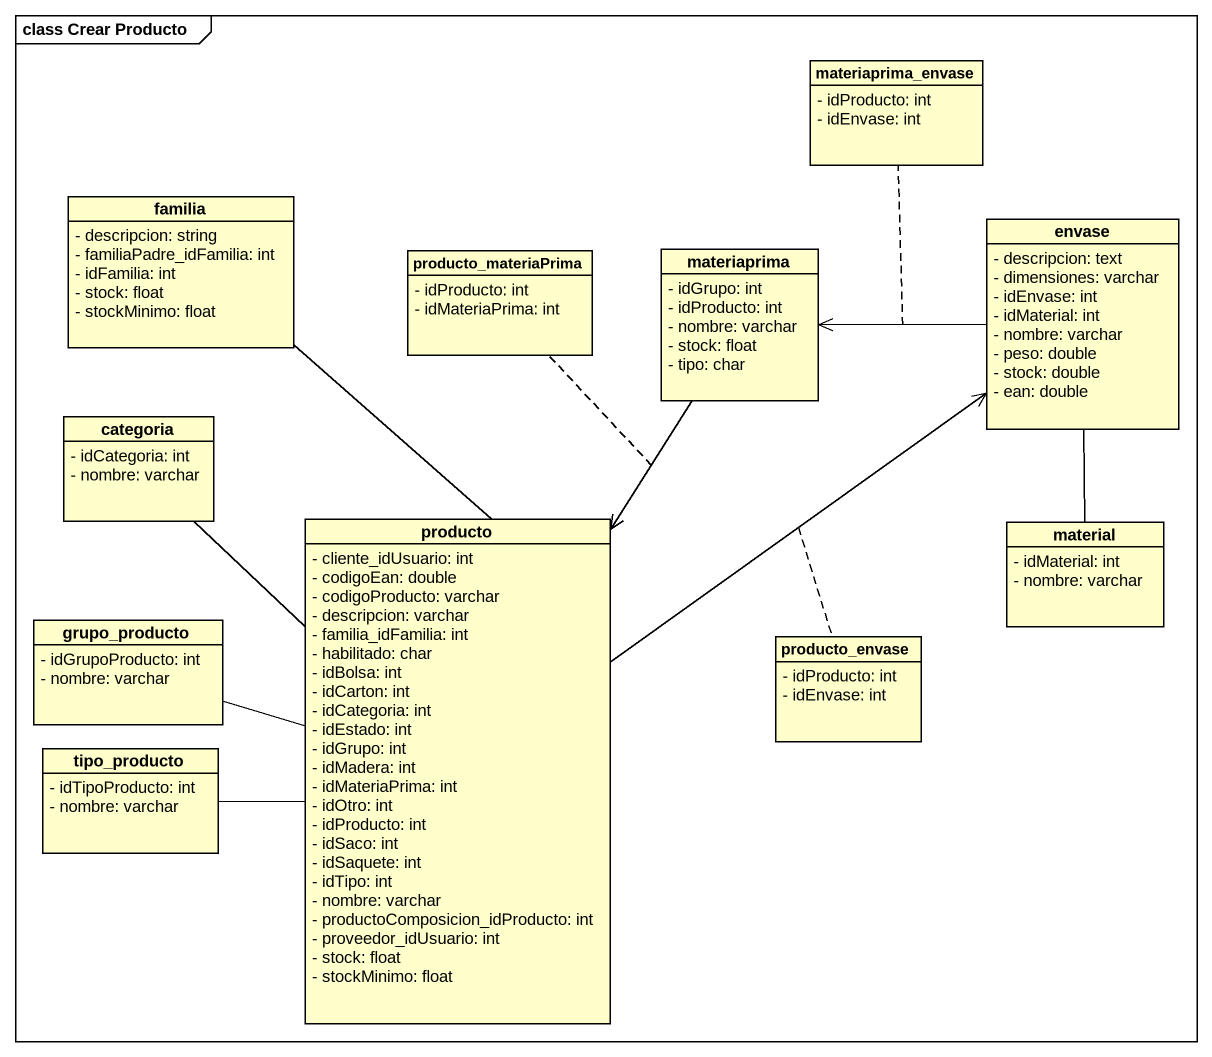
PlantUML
@startuml
mainframe class Crear Producto
hide circle
hide empty members
skinparam classAttributeIconSize 0
class materiaprima_envase {
  - idProducto: int
  - idEnvase: int
}
class familia {
  - descripcion: string
  - familiaPadre_idFamilia: int
  - idFamilia: int
  - stock: float
  - stockMinimo: float
}
class producto_materiaPrima {
  - idProducto: int
  - idMateriaPrima: int
}
class materiaprima {
  - idGrupo: int
  - idProducto: int
  - nombre: varchar
  - stock: float
  - tipo: char
}
class envase {
  - descripcion: text
  - dimensiones: varchar
  - idEnvase: int
  - idMaterial: int
  - nombre: varchar
  - peso: double
  - stock: double
  - ean: double
}
class categoria {
  - idCategoria: int
  - nombre: varchar
}
class producto {
  - cliente_idUsuario: int
  - codigoEan: double
  - codigoProducto: varchar
  - descripcion: varchar
  - familia_idFamilia: int
  - habilitado: char
  - idBolsa: int
  - idCarton: int
  - idCategoria: int
  - idEstado: int
  - idGrupo: int
  - idMadera: int
  - idMateriaPrima: int
  - idOtro: int
  - idProducto: int
  - idSaco: int
  - idSaquete: int
  - idTipo: int
  - nombre: varchar
  - productoComposicion_idProducto: int
  - proveedor_idUsuario: int
  - stock: float
  - stockMinimo: float
}
class material {
  - idMaterial: int
  - nombre: varchar
}
class grupo_producto {
  - idGrupoProducto: int
  - nombre: varchar
}
class producto_envase {
  - idProducto: int
  - idEnvase: int
}
class tipo_producto {
  - idTipoProducto: int
  - nombre: varchar
}
materiaprima --> producto
(materiaprima, producto) .. producto_materiaPrima
envase -left-> materiaprima
(envase, materiaprima) .. materiaprima_envase
envase -- material
producto -up- familia
producto -up-> envase
(producto, envase) .. producto_envase
producto -up- categoria
producto -left- grupo_producto
producto -left- tipo_producto
@enduml
